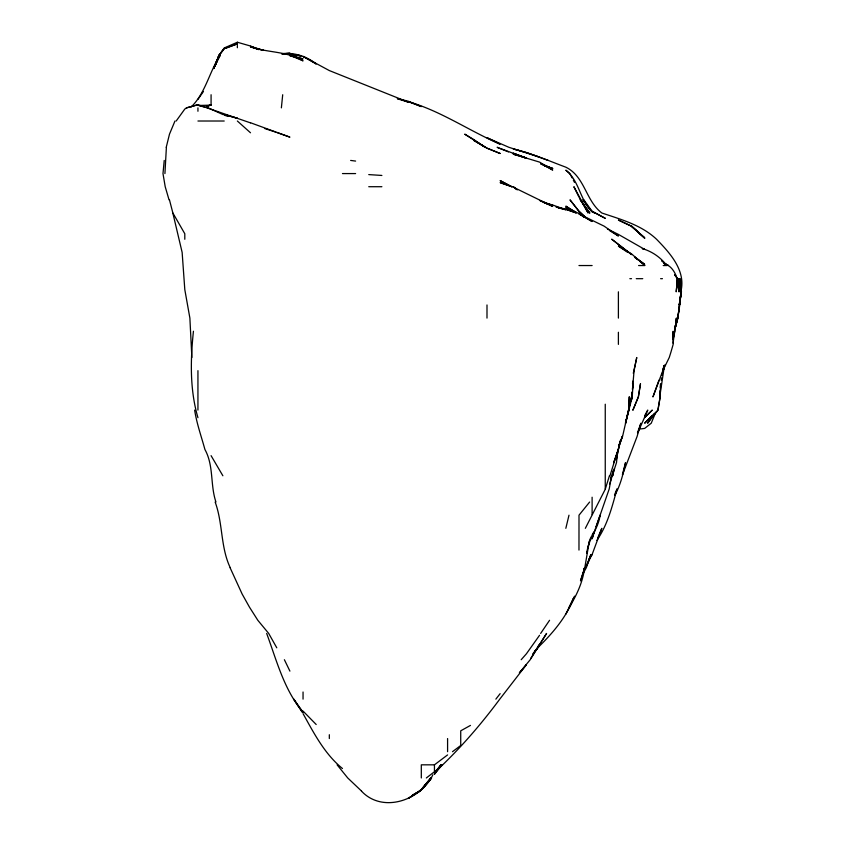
<?xml version="1.0" encoding="UTF-8"?>
<svg xmlns="http://www.w3.org/2000/svg" width="845" height="845" viewBox="0 0 845 845"><rect width="100%" height="100%" fill="white"/><g stroke="black" fill="none" stroke-linecap="round" stroke-linejoin="round"><path stroke-width="1.27" d="M486.995 318.1L486.995 304.961M673.053 337.81L673.148 331.24L673.169 344.38L670.941 352.111L669.251 357.519L662.839 370.659L652.942 396.939L658.942 380.218M651.991 415.708L644.672 423.218L658.012 410.078L660.156 396.939L660.589 383.799L660.336 387.739M164.923 173.574L166.391 147.294M193.431 331.24C190.421 360.023 189.755 389.672 197.941 417.705M609.953 475.767L622.29 436.358L618.825 446.128L622.596 436.358L631.532 396.939L625.48 423.218L632.229 396.939L633.063 383.799L632.504 388.573M660.156 390.369L659.734 396.939L664.371 365.885M632.535 383.799L632.725 381.169M633.296 373.289L636.76 357.519L634.077 370.659L632.44 389.767M164.226 160.434L162.99 173.574L165.208 186.713L169.042 199.853M281.374 107.875L282.705 94.735M617.906 449.487L616.491 462.627L609.604 484.132M632.081 392.154L631.669 395.745L632.134 392.154M673.106 343.186L674.563 331.24L673.856 334.821M674.743 328.853L675.292 325.272M675.651 322.874L676.37 318.1L674.923 331.24L673.032 339.605M661.181 380.218L661.572 377.821M620.093 441.132L616.491 458.972M660.156 396.939L657.801 410.448L647.555 423.218L653.84 414.113M618.392 449.614L613.702 462.627L618.392 449.487L620.019 441.132M587.307 551.024L586.821 553.412C587.877 539.416 598.387 529.012 600.077 515.186L595.968 527.132L609.224 488.906L611.611 475.767L610.586 479.358M587.803 548.627L589.271 541.465L584.793 567.745L580.504 580.885L584.698 567.745L583.578 570.132M674.849 328.853L677.151 318.1L674.637 330.046L677.848 318.1L681.038 291.821L677.859 318.1L674.574 330.046C679.538 313.463 681.26 295.961 681.218 278.681L680.795 291.821C686.288 270.749 670.053 253.173 656.565 239.272C641.344 224.939 621.012 219.457 601.83 212.993C585.638 200.814 584.962 176.489 565.833 167.183C548.468 160.708 531.389 153.209 513.274 148.984L526.414 152.575L548.236 160.434M614.294 468.605L612.699 475.767L613.301 470.992L612.234 474.573M664.297 365.885L663.209 370.659L665.036 364.681M565.833 528.326L568.991 515.186M632.229 396.939L631.532 399.938M662.945 370.659L664.117 365.885M166.233 147.294L169.486 134.154L174.968 121.015M622.416 474.573L625.532 462.627C623.23 473.929 620.378 485.315 614.748 495.476M594.003 531.832L592.113 538.835L595.556 528.326M609.435 475.767L605.252 489.266L585.342 528.326M637.489 432.767L640.869 423.218L637.13 436.358L622.564 474.573M215.496 64.875L218.918 55.326L224.221 48.429L237.36 43.898L225.414 48.419M432.872 774.759C420.842 800.236 382.658 813.777 361.459 791.11M586.092 566.551L590.856 554.605L586.324 567.745L582.649 574.315M583.641 570.132L584.603 567.745C582.86 581.983 576.786 595.091 569.287 607.164L574.642 596.211M610.449 479.358L611.896 475.767M655.657 412.466L651.231 423.218L644.672 428.415L638.693 429.165M191.287 106.871C205.757 92.697 209.243 71.825 220.196 55.326L213.658 68.466L219.066 55.326L224.221 47.975L237.36 42.25L250.5 46.021L258.855 49.654M213.658 68.466L219.161 55.326L224.221 48.873M614.526 494.885L617.03 488.906C612.139 506.673 607.534 525.02 596.866 540.367M597.753 537.885L601.82 528.326L592.081 554.605L589.145 558.978M637.764 432.767L647.766 410.078L644.672 415.708M565.833 614.188L573.861 597.605C566.794 616.417 553.676 632.028 539.554 645.992L532.593 654.083M569.572 607.164L574.6 596.412M586.134 566.646L591.891 554.605L589.736 557.89M589.451 540.399L591.574 536.142M592.113 535.075L593.253 532.825M203.465 91.45L197.941 99.393M530.586 658.625L546.578 633.433L530.216 659.713L519.369 672.852L526.414 664.698L499.786 699.132C480.213 725.485 458.613 750.371 434.446 772.615M540.642 633.433L549.567 620.293M539.554 635.282L526.414 653.787L521.196 659.713M176.183 121.015L184.802 109.047L186.513 107.875L197.941 104.738L250.5 122.874M434.446 774.094L441.248 764.831L434.446 772.51M434.446 773.597L436.685 770.682M438.935 767.756L441.174 764.831L434.446 773.069L441.27 764.831M495.867 699.132L500.134 693.66M434.446 774.326L442.083 764.831M589.62 502.046L579.005 515.186L578.973 550.084M412.36 795.198L419.701 791.11L408.167 798.472L421.306 789.6L430.823 777.97L421.306 789.684L431.425 777.97L420.06 791.11L412.487 795.198M431.425 777.97L421.306 789.917L431.615 777.97M644.672 417.536L652.308 410.078L644.672 417.546M426.345 777.97L434.446 771.728L434.446 764.831L447.586 754.912M452.497 751.691L460.726 745.491L460.726 730.819L470.464 725.411M207.395 106.005L211.081 104.875L211.081 94.735M206.444 106.216L211.081 104.875M186.428 107.875L197.941 104.738L197.941 105.488M207.606 106.069L209.919 105.467M282.029 53.647C294.377 52.327 306.608 56.192 316.188 63.998L303.049 56.414L329.328 70.568L408.167 102.118L397.414 98.77M199.251 105.456L211.081 105.16M197.941 121.015L224.221 121.015M342.468 173.574L355.608 173.574M368.747 186.713L381.887 186.713M578.973 265.541L592.113 265.541M638.598 265.541L644.862 265.541M663.219 265.541L666.853 265.541C660.642 257.376 652.118 251.472 642.274 248.578L644.672 249.391L618.392 234.392L607.439 229.027M664.191 263.672L668.353 265.541L664.138 263.291M629.852 278.681L631.532 278.681M636.253 278.681L642.76 278.681M660.61 278.681L662.448 278.681M434.446 764.831L421.306 764.831L421.306 777.97M368.747 174.598L381.887 175.454M350.643 160.434L355.608 161.078M558.661 208.018L564.64 209.169M556.274 206.962L565.833 209.148L576.353 212.993L565.833 209.402M289.909 55.844L303.049 58.907L289.909 55.326L303.049 60.861C287.152 51.101 267.728 52.823 250.5 46.866L263.64 50.425L250.5 46.338L256.468 48.788M199.219 105.783L208.187 107.875L223.027 114.603M397.414 98.601L408.167 101.199L421.306 106.576L409.36 102.076M544.328 202.937L552.693 204.986L565.833 209.813L556.274 207.141M408.167 101.622C440.741 110.853 469.123 130.838 500.134 144.199L486.995 137.724L508.87 147.294L539.554 157.128M546.726 203.74L552.693 205.388L539.554 200.455M544.328 165.81L552.693 168.472L540.747 164.067M264.834 128.588L275.576 132.073M276.78 132.464L289.909 137.143L250.5 122.747M224.221 115.1L227.801 116.399M544.328 165.472L552.693 168.694L540.747 163.455M500.134 148.583L508.5 151.91M513.274 153.801L516.865 155.3M499.141 148.15L497.135 147.294L526.414 158.237L513.274 153.198L526.414 158.026L513.274 154.16L539.554 162.103L552.693 170.067L542.839 164.712M540.747 201.004L552.693 206.412L513.274 187.136L500.134 182.615L511.774 186.713L500.134 180.576L511.616 186.713M594.278 212.993L592.113 211.324L605.252 218.306L592.113 211.324L583.874 199.853M664.223 263.46C675.546 267.347 678.862 281.121 678.947 291.821L678.176 287.046M575.91 212.444L565.833 207.521L578.973 213.553L592.113 221.506L578.973 213.954L604.09 226.133L618.392 236.008L609.625 230.632M575.91 212.306L565.833 206.159L575.054 212.306M627.719 252.412L618.392 246.117L631.532 253.88L644.672 265.267L639.612 261.232M634.563 256.964L644.672 264.305L634.563 257.144L637.595 259.616M585.036 217.503L578.973 212.993L583.663 216.975M517.32 189.893L513.274 186.713L516.094 189.122M661.635 260.957L667.381 265.541M342.468 768.517C324.681 754.078 313.96 733.291 303.049 713.624M585.321 217.302L578.973 211.408L570.005 199.853L578.973 211.134L585.574 217.302M361.575 791.11L347.739 777.97L337.113 764.831M237.36 121.015L250.5 132.781M316.188 724.503L303.049 711.078M582.649 199.853L592.113 211.852C579.86 200.17 579.406 180.724 565.833 170.183L569.836 173.574L572.16 177.957M302.214 712.272L293.785 699.132L303.049 712.272C283.973 689.773 276.695 660.505 266.661 633.433M211.081 455.656L222.869 475.767M169.465 199.853L172.866 212.993L184.802 233.748L184.802 239.272M573.322 180.143L574.473 182.33M276.78 647.809L268.699 633.433L257.831 620.293L249.476 607.164L242.135 594.024L230.104 567.745M579.427 198.015L588.12 212.993L573.892 186.713L578.973 197.107M284.385 659.713L289.909 671.131M230.262 567.745C220.418 547.042 223.017 523.372 215.148 502.046M677.341 282.272L680.151 291.821L677.13 279.875M215.95 502.046C210.099 484.914 213.954 465.838 204.923 449.487C201.321 436.39 196.727 423.546 194.635 410.078M172.834 212.993L182.14 252.412L184.802 289.592L189.882 318.1L191.868 357.519M677.204 281.079L677.785 284.659M618.392 291.821L618.392 318.1M618.392 332.265L618.392 344.38M618.392 449.487L618.392 450.438M605.252 404.206L605.252 488.906M592.113 497.219L592.113 514.594M447.586 738.551L447.586 751.691M329.328 734.727L329.328 738.551M303.049 692.002L303.049 699.132M237.36 42.25L237.36 43.982M237.36 45.45L237.36 47.732M197.941 107.875L197.941 111.265M197.941 370.659L197.941 410.078M629.25 396.939L628.891 410.078L625.522 423.218L628.743 410.078L629.25 396.939M677.553 278.681L676.19 291.821L677.574 278.681L674.627 274.741L677.553 278.681M681.112 291.821L679.454 304.961L681.376 291.821L679.707 278.681L681.112 291.821M640.478 383.799L638.355 396.939L632.926 410.078L638.355 396.939L640.478 383.799M681.376 291.821L679.2 304.961L681.461 291.821L678.757 278.681L681.376 291.821M662.374 373.046L661.973 375.433L662.459 373.046M616.882 455.466L616.48 457.853L616.892 455.466M664.001 365.885L662.776 370.659L664.033 365.885M613.301 470.992L612.298 474.573L613.312 470.992M219.161 55.326L215.559 64.875L219.225 55.326M219.035 55.326L213.764 68.466L219.066 55.326M539.554 644.577L537.99 646.573L539.554 644.608M538.529 646.573L534.462 651.632L538.529 646.573M289.909 53.288L282.029 53.911L289.909 53.288M298.961 55.326L289.909 54.059L301 56.182L298.908 55.326M237.36 118.237L224.221 114.593L237.36 118.3M500.134 153.484L486.995 148.202L473.855 140.439L486.995 148.118L500.134 153.484M631.532 226.122L618.392 220.049L631.162 226.133L644.672 237.825L631.532 226.133L644.672 238.174L631.532 226.133M473.855 139.594L464.729 134.154L485.22 147.294L473.855 139.594M631.532 254.546L611.812 239.272L631.532 254.546M589.757 212.993L580.346 199.853L589.757 212.993"/></g></svg>
